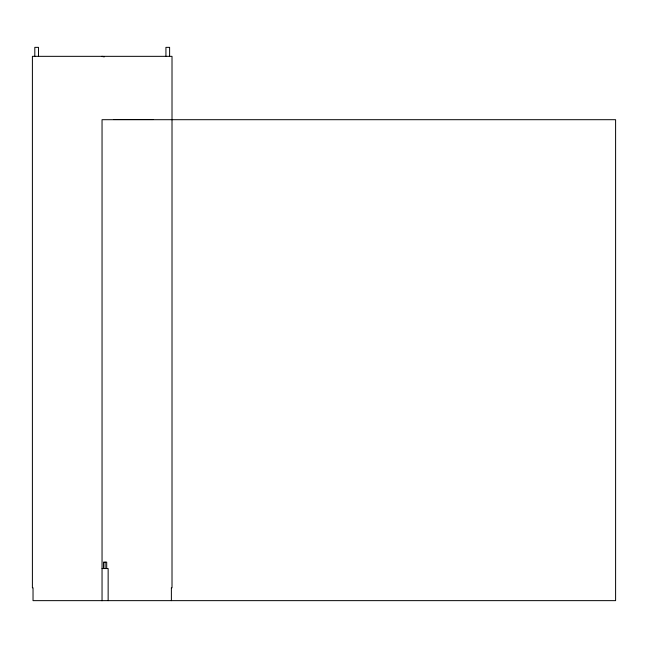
<?xml version="1.0" encoding="UTF-8"?>
<svg xmlns="http://www.w3.org/2000/svg" width="648" height="648" viewBox="0 0 648 648"><rect width="100%" height="100%" fill="white"/><g stroke="black" fill="none" stroke-linecap="round" stroke-linejoin="round"><path stroke-width="0.97" d="M113.594 119.532L152.896 119.532M102.044 568.547L108.143 568.547L108.143 600.639M101.744 600.639L102.206 600.647M101.744 56.336L103.542 56.757M102.659 56.336L104.45 56.813M171.38 600.647L171.38 587.793L172.012 587.793L172.012 56.336L32.4 56.336L32.4 587.793L33.032 587.793L33.032 600.647L615.6 600.639L615.6 119.694L102.044 119.694L102.044 600.639M169.606 56.336L169.606 47.353L165.929 47.353L165.929 56.336M106.693 568.547L106.693 562.132L103.486 562.132L103.486 568.547M105.089 562.132L105.089 568.547M38.483 56.336L38.483 47.353L34.806 47.353L34.806 56.336"/></g></svg>
